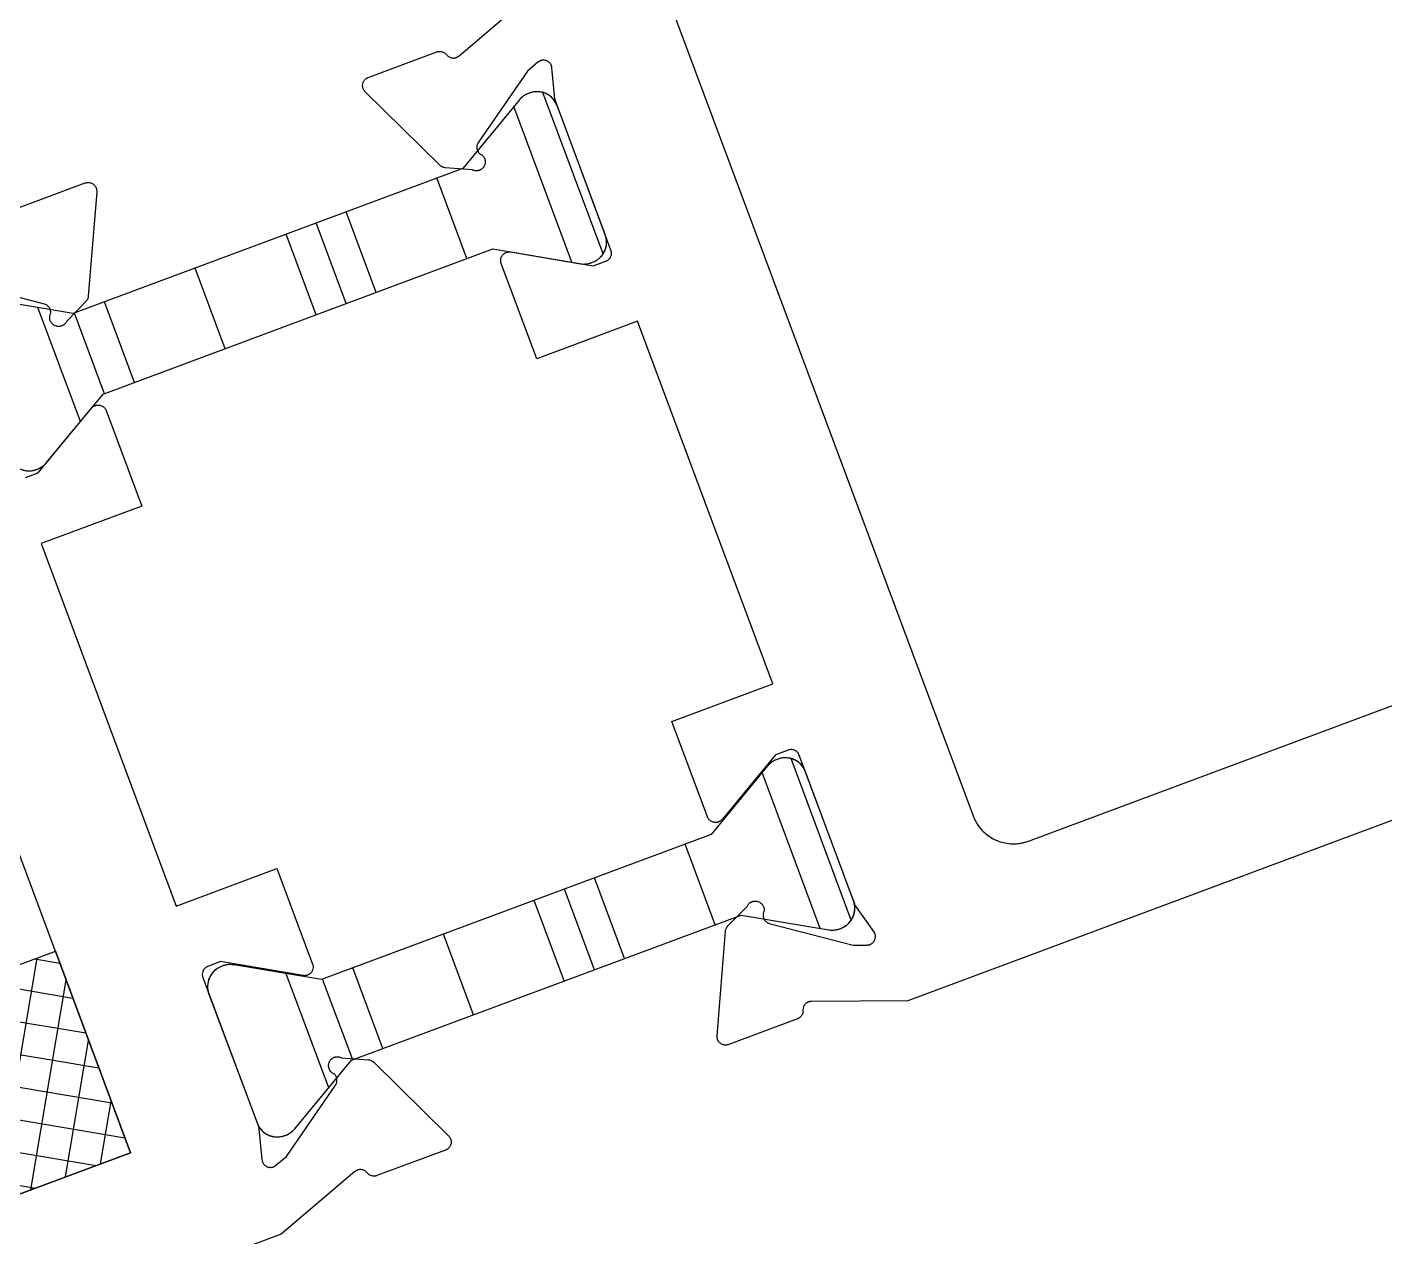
# Model space of a CAD drawing. Extents: x 12199666 to 24617114, y 1197707 to 2548648.
# Drawn here: x 12312211.25 to 12312242.82, y 1247564.79 to 1247592.92 of the extents above; entities that cross this region are included whole.
import ezdxf

# ---------------------------------------------------------------- set-up
doc = ezdxf.new("R2010")
doc.units = 0
doc.header["$LTSCALE"] = 10
doc.header["$MEASUREMENT"] = 0
doc.linetypes.add('TX-PLAN-T1-F11$0$CENTER-PISA', pattern=[11, 6, -2, 1, -2])
doc.linetypes.add('TX-PLAN-T1-F11$0$HIDDEN-PISA', pattern=[4.5, 2.5, -2])
doc.layers.add('TX-PLAN-T1-F11$0$_EDO-ALUMINIUM-SECTION', color=90, linetype='Continuous', lineweight=30)
for name, color, linetype in [('TX-PLAN-T1-F11$0$AXIS', 3, 'Continuous'), ('TX-PLAN-T1-F11$0$F-Alum', 4, 'Continuous'), ('TX-PLAN-T1-F11$0$F-seslants', 8, 'Continuous'), ('TX-PLAN-T1-F11$0$F-seslants @ 1', 8, 'Continuous'), ('TX-PLAN-T1-F11$0$F_MISC', 8, 'Continuous'), ('TX-PLAN-T1-F11$0$Hatch @ 1', 8, 'Continuous'), ('TX-PLAN-T1-F11$0$INSUL', 173, 'Continuous')]:
    doc.layers.add(name, color=color, linetype=linetype)
pattern_1 = [(90, (-9.9, 423.83), (-6, 4e-16), []), (90, (-9.15, 423.83), (-6, 4e-16), []), (90, (-8.4, 423.83), (-6, 4e-16), []), (90, (-6.15, 423.83), (-6, 4e-16), [])]

# ---------------------------------------------------------------- blocks, each defined once
blk = doc.blocks.new('TX-PLAN-T1-F11$0$#10x13_Pan-flat-2')
at = {"color": 8, "linetype": 'TX-PLAN-T1-F11$0$HIDDEN-PISA'}
for p, q in [((-1.711, 10.798), (1.328, 11.613)), ((-2.4, 9.014), (1.997, 10.192)), ((-2.4, 7.414), (2.4, 8.7)), ((-2.4, 5.814), (2.4, 7.1)), ((-2.4, 4.214), (2.4, 5.5)), ((-2.4, 2.614), (2.4, 3.9)), ((-2.4, 1.014), (2.4, 2.3))]:
    blk.add_line(p, q, dxfattribs=at)
for points in [[(-1.79, 0), (-1.79, 9.2), (0, 13), (1.79, 9.2), (1.79, 0)], [(-0.75, -3.66), (-0.75, -1.85), (0.75, -1.85), (0.75, -3.66)]]:
    blk.add_lwpolyline(points, dxfattribs=at)
at = {"color": 32, "flags": 128}
blk.add_lwpolyline([(-4.75, 0), (-4.75, -1.39, 0.000003), (-4.75, -1.39, 0.098696), (-4.674, -1.774, 0.082496), (-4.5, -2.052, 0.044017), (-4.373, -2.173, 0.008152), (-4.191, -2.312, 0.043988), (-3.141, -2.959, 0.036571), (-2.192, -3.349, 0.034751), (-1.247, -3.588, 0.021821), (-0.64, -3.671, 0.022804), (0, -3.7, 0.022806), (0.64, -3.671, 0.021818), (1.247, -3.588, 0.034754), (2.192, -3.349, 0.036571), (3.141, -2.959, 0.043988), (4.191, -2.312, 0.008147), (4.373, -2.173, 0.044019), (4.5, -2.052, 0.082496), (4.674, -1.774, 0.098696), (4.75, -1.39), (4.75, 0)], format="xyb", close=True, dxfattribs=at)
at = {"layer": 'TX-PLAN-T1-F11$0$AXIS', "color": 8, "linetype": 'TX-PLAN-T1-F11$0$CENTER-PISA'}
blk.add_line((0, 15.989), (0, -6.7), dxfattribs=at)
blk = doc.blocks.new('TX-PLAN-T1-F11$0$#10x13_Pan-flat-3')
at = {"color": 8, "linetype": 'TX-PLAN-T1-F11$0$HIDDEN-PISA'}
for p, q in [((-1.711, 10.798), (1.328, 11.613)), ((-2.4, 9.014), (1.997, 10.192)), ((-2.4, 7.414), (2.4, 8.7)), ((-2.4, 5.814), (2.4, 7.1)), ((-2.4, 4.214), (2.4, 5.5)), ((-2.4, 2.614), (2.4, 3.9)), ((-2.4, 1.014), (2.4, 2.3))]:
    blk.add_line(p, q, dxfattribs=at)
for points in [[(-1.79, 0), (-1.79, 9.2), (0, 13), (1.79, 9.2), (1.79, 0)], [(-0.75, -3.66), (-0.75, -1.85), (0.75, -1.85), (0.75, -3.66)]]:
    blk.add_lwpolyline(points, dxfattribs=at)
at = {"color": 32, "flags": 128}
blk.add_lwpolyline([(-4.75, 0), (-4.75, -1.39, 0.02045), (-4.747, -1.472, 0.043988), (-4.717, -1.645, 0.052186), (-4.643, -1.84, 0.082497), (-4.45, -2.104, 0.02583), (-4.373, -2.173, 0.072684), (-2.617, -3.194, 0.098696), (0.082, -3.7, 0.082496), (2.348, -3.296, 0.052187), (3.668, -2.666, 0.030667), (4.373, -2.173, 0.013304), (4.413, -2.138, 0.036571), (4.515, -2.034, 0.034751), (4.597, -1.922, 0.021821), (4.64, -1.846, 0.022804), (4.678, -1.763, 0.022806), (4.708, -1.677, 0.021818), (4.729, -1.592, 0.034754), (4.748, -1.455, 0.01611), (4.75, -1.39), (4.75, 0)], format="xyb", close=True, dxfattribs=at)
at = {"layer": 'TX-PLAN-T1-F11$0$AXIS', "color": 8, "linetype": 'TX-PLAN-T1-F11$0$CENTER-PISA'}
blk.add_line((0, 15.989), (0, -6.7), dxfattribs=at)
blk = doc.blocks.new('TX-PLAN-T1-F11$0$A$C455C3A01-flat-5')
at = {"layer": 'TX-PLAN-T1-F11$0$Hatch @ 1'}
h = blk.add_hatch(dxfattribs=at)
h.set_pattern_fill('ACET-2D-M_SYNTHETIC-PISA', color=256, pattern_type=2)
h.set_pattern_definition(pattern_1)
edge = h.paths.add_edge_path()
edge.add_line((4.834, -1), (6.623, -2.033))
edge.add_ellipse((6.873, -1.6), major_axis=(0, 0.5), ratio=1, start_angle=150.0243, end_angle=180.0243)
edge.add_line((6.873, -2.1), (6.9, -2.1))
edge.add_ellipse((6.9, -1.6), major_axis=(0, 0.5), ratio=1, start_angle=180.0243, end_angle=270.0243)
edge.add_line((7.4, -1.6), (7.4, 1.6))
edge.add_ellipse((6.9, 1.6), major_axis=(0, 0.5), ratio=1, start_angle=270.0243, end_angle=360.0243)
edge.add_line((6.9, 2.1), (6.873, 2.1))
edge.add_ellipse((6.873, 1.6), major_axis=(0, 0.5), ratio=1, start_angle=0.0243, end_angle=30.0243)
edge.add_line((6.623, 2.033), (4.834, 1))
edge.add_line((4.834, 1), (-4.834, 1))
edge.add_line((-4.834, 1), (-6.623, 2.033))
edge.add_ellipse((-6.873, 1.6), major_axis=(0, 0.5), ratio=1, start_angle=330.0243, end_angle=360.0243)
edge.add_line((-6.873, 2.1), (-6.9, 2.1))
edge.add_ellipse((-6.9, 1.6), major_axis=(0, 0.5), ratio=1, start_angle=0.0243, end_angle=90.0243)
edge.add_line((-7.4, 1.6), (-7.4, -1.6))
edge.add_ellipse((-6.9, -1.6), major_axis=(0, 0.5), ratio=1, start_angle=90.0243, end_angle=180.0243)
edge.add_line((-6.9, -2.1), (-6.873, -2.1))
edge.add_ellipse((-6.873, -1.6), major_axis=(0, 0.5), ratio=1, start_angle=180.0243, end_angle=210.0243)
edge.add_line((-6.623, -2.033), (-4.834, -1))
edge.add_line((-4.834, -1), (4.834, -1))
at = {"color": 8, "flags": 128}
blk.add_lwpolyline([(6.623, -2.033, 0.014884), (6.649, -2.047, 0.036571), (6.717, -2.075, 0.034751), (6.784, -2.092, 0.021821), (6.827, -2.098, 0.022804), (6.873, -2.1, 0.000107), (6.873, -2.1), (6.9, -2.1, 0.0227), (6.945, -2.098, 0.021818), (6.989, -2.092, 0.034754), (7.056, -2.075, 0.036571), (7.123, -2.047, 0.043988), (7.198, -2.001, 0.052185), (7.275, -1.931, 0.082496), (7.362, -1.792, 0.098699), (7.4, -1.6, 0.000106), (7.4, -1.6), (7.4, 1.6, 0.098592), (7.362, 1.792, 0.082496), (7.275, 1.931, 0.052185), (7.199, 2.001, 0.043988), (7.124, 2.047, 0.036571), (7.056, 2.075, 0.034751), (6.989, 2.092, 0.021821), (6.946, 2.098, 0.022806), (6.9, 2.1, 0.000105), (6.9, 2.1), (6.873, 2.1, 0.022699), (6.828, 2.098, 0.02182), (6.785, 2.092, 0.034752), (6.717, 2.075, 0.036572), (6.65, 2.047, 0.015095), (6.623, 2.033), (4.834, 1), (-4.834, 1), (-6.623, 2.033, 0.014883), (-6.649, 2.047, 0.036571), (-6.717, 2.075, 0.034751), (-6.784, 2.092, 0.021821), (-6.827, 2.098, 0.022806), (-6.873, 2.1, 0.000105), (-6.873, 2.1), (-6.9, 2.1, 0.022699), (-6.945, 2.098, 0.02182), (-6.989, 2.092, 0.034752), (-7.056, 2.075, 0.036572), (-7.123, 2.047, 0.043988), (-7.198, 2.001, 0.052186), (-7.275, 1.931, 0.082497), (-7.362, 1.792, 0.098699), (-7.4, 1.6, 0.000105), (-7.4, 1.6), (-7.4, -1.6, 0.09859), (-7.362, -1.792, 0.082496), (-7.275, -1.931, 0.052187), (-7.199, -2.001, 0.043988), (-7.124, -2.047, 0.036571), (-7.056, -2.075, 0.034751), (-6.989, -2.092, 0.021821), (-6.946, -2.098, 0.022804), (-6.9, -2.1, 0.000107), (-6.9, -2.1), (-6.873, -2.1, 0.0227), (-6.828, -2.098, 0.021818), (-6.785, -2.092, 0.034754), (-6.717, -2.075, 0.036571), (-6.65, -2.047, 0.015095), (-6.623, -2.033), (-4.834, -1), (4.834, -1)], format="xyb", close=True, dxfattribs=at)
blk = doc.blocks.new('TX-PLAN-T1-F11$0$A$C455C3A01-flat-6')
at = {"layer": 'TX-PLAN-T1-F11$0$Hatch @ 1'}
h = blk.add_hatch(dxfattribs=at)
h.set_pattern_fill('ACET-2D-M_SYNTHETIC-PISA', color=256, pattern_type=2)
h.set_pattern_definition(pattern_1)
edge = h.paths.add_edge_path()
edge.add_line((4.834, -1), (6.623, -2.033))
edge.add_ellipse((6.873, -1.6), major_axis=(0, 0.5), ratio=1, start_angle=150.0243, end_angle=180.0243)
edge.add_line((6.873, -2.1), (6.9, -2.1))
edge.add_ellipse((6.9, -1.6), major_axis=(0, 0.5), ratio=1, start_angle=180.0243, end_angle=270.0243)
edge.add_line((7.4, -1.6), (7.4, 1.6))
edge.add_ellipse((6.9, 1.6), major_axis=(0, 0.5), ratio=1, start_angle=270.0243, end_angle=360.0243)
edge.add_line((6.9, 2.1), (6.873, 2.1))
edge.add_ellipse((6.873, 1.6), major_axis=(0, 0.5), ratio=1, start_angle=0.0243, end_angle=30.0243)
edge.add_line((6.623, 2.033), (4.834, 1))
edge.add_line((4.834, 1), (-4.834, 1))
edge.add_line((-4.834, 1), (-6.623, 2.033))
edge.add_ellipse((-6.873, 1.6), major_axis=(0, 0.5), ratio=1, start_angle=330.0243, end_angle=360.0243)
edge.add_line((-6.873, 2.1), (-6.9, 2.1))
edge.add_ellipse((-6.9, 1.6), major_axis=(0, 0.5), ratio=1, start_angle=0.0243, end_angle=90.0243)
edge.add_line((-7.4, 1.6), (-7.4, -1.6))
edge.add_ellipse((-6.9, -1.6), major_axis=(0, 0.5), ratio=1, start_angle=90.0243, end_angle=180.0243)
edge.add_line((-6.9, -2.1), (-6.873, -2.1))
edge.add_ellipse((-6.873, -1.6), major_axis=(0, 0.5), ratio=1, start_angle=180.0243, end_angle=210.0243)
edge.add_line((-6.623, -2.033), (-4.834, -1))
edge.add_line((-4.834, -1), (4.834, -1))
at = {"color": 8, "flags": 128}
blk.add_lwpolyline([(6.623, -2.033, 0.014884), (6.649, -2.047, 0.036571), (6.717, -2.075, 0.034751), (6.784, -2.092, 0.021821), (6.827, -2.098, 0.022804), (6.873, -2.1, 0.000107), (6.873, -2.1), (6.9, -2.1, 0.0227), (6.945, -2.098, 0.021818), (6.989, -2.092, 0.034754), (7.056, -2.075, 0.036571), (7.123, -2.047, 0.043988), (7.198, -2.001, 0.052185), (7.275, -1.931, 0.082496), (7.362, -1.792, 0.098699), (7.4, -1.6, 0.000106), (7.4, -1.6), (7.4, 1.6, 0.098592), (7.362, 1.792, 0.082496), (7.275, 1.931, 0.052185), (7.199, 2.001, 0.043988), (7.124, 2.047, 0.036571), (7.056, 2.075, 0.034751), (6.989, 2.092, 0.021821), (6.946, 2.098, 0.022806), (6.9, 2.1, 0.000105), (6.9, 2.1), (6.873, 2.1, 0.022699), (6.828, 2.098, 0.02182), (6.785, 2.092, 0.034752), (6.717, 2.075, 0.036572), (6.65, 2.047, 0.015095), (6.623, 2.033), (4.834, 1), (-4.834, 1), (-6.623, 2.033, 0.014883), (-6.649, 2.047, 0.036571), (-6.717, 2.075, 0.034751), (-6.784, 2.092, 0.021821), (-6.827, 2.098, 0.022806), (-6.873, 2.1, 0.000105), (-6.873, 2.1), (-6.9, 2.1, 0.022699), (-6.945, 2.098, 0.02182), (-6.989, 2.092, 0.034752), (-7.056, 2.075, 0.036572), (-7.123, 2.047, 0.043988), (-7.198, 2.001, 0.052186), (-7.275, 1.931, 0.082497), (-7.362, 1.792, 0.098699), (-7.4, 1.6, 0.000105), (-7.4, 1.6), (-7.4, -1.6, 0.09859), (-7.362, -1.792, 0.082496), (-7.275, -1.931, 0.052187), (-7.199, -2.001, 0.043988), (-7.124, -2.047, 0.036571), (-7.056, -2.075, 0.034751), (-6.989, -2.092, 0.021821), (-6.946, -2.098, 0.022804), (-6.9, -2.1, 0.000107), (-6.9, -2.1), (-6.873, -2.1, 0.0227), (-6.828, -2.098, 0.021818), (-6.785, -2.092, 0.034754), (-6.717, -2.075, 0.036571), (-6.65, -2.047, 0.015095), (-6.623, -2.033), (-4.834, -1), (4.834, -1)], format="xyb", close=True, dxfattribs=at)
blk = doc.blocks.new('TX-PLAN-T1-F11$0$A$C455C3A01-flat-9')
at = {"layer": 'TX-PLAN-T1-F11$0$Hatch @ 1'}
h = blk.add_hatch(dxfattribs=at)
h.set_pattern_fill('ACET-2D-M_SYNTHETIC-PISA', color=256, pattern_type=2)
h.set_pattern_definition(pattern_1)
edge = h.paths.add_edge_path()
edge.add_line((4.834, -1), (6.623, -2.033))
edge.add_ellipse((6.873, -1.6), major_axis=(0.096, 0.491), ratio=1, start_angle=161.073, end_angle=191.073)
edge.add_line((6.873, -2.1), (6.9, -2.1))
edge.add_ellipse((6.9, -1.6), major_axis=(0.096, 0.491), ratio=1, start_angle=191.073, end_angle=281.073)
edge.add_line((7.4, -1.6), (7.4, 1.6))
edge.add_ellipse((6.9, 1.6), major_axis=(0.096, 0.491), ratio=1, start_angle=281.073, end_angle=371.073)
edge.add_line((6.9, 2.1), (6.873, 2.1))
edge.add_ellipse((6.873, 1.6), major_axis=(0.096, 0.491), ratio=1, start_angle=11.073, end_angle=41.073)
edge.add_line((6.623, 2.033), (4.834, 1))
edge.add_line((4.834, 1), (-4.834, 1))
edge.add_line((-4.834, 1), (-6.623, 2.033))
edge.add_ellipse((-6.873, 1.6), major_axis=(0.096, 0.491), ratio=1, start_angle=341.073, end_angle=371.073)
edge.add_line((-6.873, 2.1), (-6.9, 2.1))
edge.add_ellipse((-6.9, 1.6), major_axis=(0.096, 0.491), ratio=1, start_angle=11.073, end_angle=101.073)
edge.add_line((-7.4, 1.6), (-7.4, -1.6))
edge.add_ellipse((-6.9, -1.6), major_axis=(0.096, 0.491), ratio=1, start_angle=101.073, end_angle=191.073)
edge.add_line((-6.9, -2.1), (-6.873, -2.1))
edge.add_ellipse((-6.873, -1.6), major_axis=(0.096, 0.491), ratio=1, start_angle=191.073, end_angle=221.073)
edge.add_line((-6.623, -2.033), (-4.834, -1))
edge.add_line((-4.834, -1), (4.834, -1))
at = {"color": 8, "flags": 128}
blk.add_lwpolyline([(6.623, -2.033, 0.003229), (6.629, -2.036, 0.034751), (6.692, -2.066, 0.021821), (6.733, -2.08, 0.022804), (6.777, -2.091, 0.022806), (6.822, -2.097, 0.021818), (6.866, -2.1, 0.003698), (6.873, -2.1), (6.9, -2.1, 0.031052), (6.962, -2.096, 0.036571), (7.034, -2.082, 0.043988), (7.116, -2.051, 0.052185), (7.204, -1.997, 0.082496), (7.316, -1.877, 0.098699), (7.391, -1.696, 0.048352), (7.4, -1.6), (7.4, 1.6, 0.050107), (7.39, 1.699, 0.082496), (7.332, 1.853, 0.052185), (7.27, 1.936, 0.043988), (7.205, 1.996, 0.036571), (7.144, 2.036, 0.034751), (7.082, 2.066, 0.021821), (7.04, 2.08, 0.022806), (6.996, 2.091, 0.022804), (6.951, 2.097, 0.021821), (6.907, 2.1, 0.003696), (6.9, 2.1), (6.873, 2.1, 0.031051), (6.811, 2.096, 0.036572), (6.74, 2.082, 0.043988), (6.657, 2.051, 0.019346), (6.623, 2.033), (4.834, 1), (-4.834, 1), (-6.623, 2.033, 0.003228), (-6.629, 2.036, 0.034751), (-6.692, 2.066, 0.021821), (-6.733, 2.08, 0.022806), (-6.777, 2.091, 0.022804), (-6.822, 2.097, 0.021821), (-6.866, 2.1, 0.003696), (-6.873, 2.1), (-6.9, 2.1, 0.031051), (-6.962, 2.096, 0.036572), (-7.034, 2.082, 0.043988), (-7.116, 2.051, 0.052186), (-7.204, 1.997, 0.082497), (-7.316, 1.877, 0.098699), (-7.391, 1.696, 0.048352), (-7.4, 1.6), (-7.4, -1.6, 0.050105), (-7.39, -1.699, 0.082496), (-7.332, -1.853, 0.052187), (-7.27, -1.936, 0.043988), (-7.205, -1.996, 0.036571), (-7.144, -2.036, 0.034751), (-7.082, -2.066, 0.021821), (-7.04, -2.08, 0.022804), (-6.996, -2.091, 0.022806), (-6.951, -2.097, 0.021818), (-6.907, -2.1, 0.003698), (-6.9, -2.1), (-6.873, -2.1, 0.031052), (-6.811, -2.096, 0.036571), (-6.74, -2.082, 0.043988), (-6.657, -2.051, 0.019345), (-6.623, -2.033), (-4.834, -1), (4.834, -1)], format="xyb", close=True, dxfattribs=at)
blk = doc.blocks.new('TX-PLAN-T1-F11$0$A$C455C3A01-flat-10')
at = {"layer": 'TX-PLAN-T1-F11$0$Hatch @ 1'}
h = blk.add_hatch(dxfattribs=at)
h.set_pattern_fill('ACET-2D-M_SYNTHETIC-PISA', color=256, pattern_type=2)
h.set_pattern_definition(pattern_1)
edge = h.paths.add_edge_path()
edge.add_line((4.834, -1), (6.623, -2.033))
edge.add_ellipse((6.873, -1.6), major_axis=(0.096, 0.491), ratio=1, start_angle=161.073, end_angle=191.073)
edge.add_line((6.873, -2.1), (6.9, -2.1))
edge.add_ellipse((6.9, -1.6), major_axis=(0.096, 0.491), ratio=1, start_angle=191.073, end_angle=281.073)
edge.add_line((7.4, -1.6), (7.4, 1.6))
edge.add_ellipse((6.9, 1.6), major_axis=(0.096, 0.491), ratio=1, start_angle=281.073, end_angle=371.073)
edge.add_line((6.9, 2.1), (6.873, 2.1))
edge.add_ellipse((6.873, 1.6), major_axis=(0.096, 0.491), ratio=1, start_angle=11.073, end_angle=41.073)
edge.add_line((6.623, 2.033), (4.834, 1))
edge.add_line((4.834, 1), (-4.834, 1))
edge.add_line((-4.834, 1), (-6.623, 2.033))
edge.add_ellipse((-6.873, 1.6), major_axis=(0.096, 0.491), ratio=1, start_angle=341.073, end_angle=371.073)
edge.add_line((-6.873, 2.1), (-6.9, 2.1))
edge.add_ellipse((-6.9, 1.6), major_axis=(0.096, 0.491), ratio=1, start_angle=11.073, end_angle=101.073)
edge.add_line((-7.4, 1.6), (-7.4, -1.6))
edge.add_ellipse((-6.9, -1.6), major_axis=(0.096, 0.491), ratio=1, start_angle=101.073, end_angle=191.073)
edge.add_line((-6.9, -2.1), (-6.873, -2.1))
edge.add_ellipse((-6.873, -1.6), major_axis=(0.096, 0.491), ratio=1, start_angle=191.073, end_angle=221.073)
edge.add_line((-6.623, -2.033), (-4.834, -1))
edge.add_line((-4.834, -1), (4.834, -1))
at = {"color": 8, "flags": 128}
blk.add_lwpolyline([(6.623, -2.033, 0.003229), (6.629, -2.036, 0.034751), (6.692, -2.066, 0.021821), (6.733, -2.08, 0.022804), (6.777, -2.091, 0.022806), (6.822, -2.097, 0.021818), (6.866, -2.1, 0.003698), (6.873, -2.1), (6.9, -2.1, 0.031052), (6.962, -2.096, 0.036571), (7.034, -2.082, 0.043988), (7.116, -2.051, 0.052185), (7.204, -1.997, 0.082496), (7.316, -1.877, 0.098699), (7.391, -1.696, 0.048352), (7.4, -1.6), (7.4, 1.6, 0.050107), (7.39, 1.699, 0.082496), (7.332, 1.853, 0.052185), (7.27, 1.936, 0.043988), (7.205, 1.996, 0.036571), (7.144, 2.036, 0.034751), (7.082, 2.066, 0.021821), (7.04, 2.08, 0.022806), (6.996, 2.091, 0.022804), (6.951, 2.097, 0.021821), (6.907, 2.1, 0.003696), (6.9, 2.1), (6.873, 2.1, 0.031051), (6.811, 2.096, 0.036572), (6.74, 2.082, 0.043988), (6.657, 2.051, 0.019346), (6.623, 2.033), (4.834, 1), (-4.834, 1), (-6.623, 2.033, 0.003228), (-6.629, 2.036, 0.034751), (-6.692, 2.066, 0.021821), (-6.733, 2.08, 0.022806), (-6.777, 2.091, 0.022804), (-6.822, 2.097, 0.021821), (-6.866, 2.1, 0.003696), (-6.873, 2.1), (-6.9, 2.1, 0.031051), (-6.962, 2.096, 0.036572), (-7.034, 2.082, 0.043988), (-7.116, 2.051, 0.052186), (-7.204, 1.997, 0.082497), (-7.316, 1.877, 0.098699), (-7.391, 1.696, 0.048352), (-7.4, 1.6), (-7.4, -1.6, 0.050105), (-7.39, -1.699, 0.082496), (-7.332, -1.853, 0.052187), (-7.27, -1.936, 0.043988), (-7.205, -1.996, 0.036571), (-7.144, -2.036, 0.034751), (-7.082, -2.066, 0.021821), (-7.04, -2.08, 0.022804), (-6.996, -2.091, 0.022806), (-6.951, -2.097, 0.021818), (-6.907, -2.1, 0.003698), (-6.9, -2.1), (-6.873, -2.1, 0.031052), (-6.811, -2.096, 0.036571), (-6.74, -2.082, 0.043988), (-6.657, -2.051, 0.019345), (-6.623, -2.033), (-4.834, -1), (4.834, -1)], format="xyb", close=True, dxfattribs=at)
blk = doc.blocks.new('*U195')
at = {"layer": 'TX-PLAN-T1-F11$0$INSUL', "lineweight": 0}
h = blk.add_hatch(dxfattribs=at)
h.set_pattern_fill('岩棉', color=256, scale=60, style=0, pattern_type=2)
h.set_pattern_definition([(171.7889, (31.98, 119.4286), (-403.9210345, 60.0000015), [2.0005, -418.1072]), (146.90866, (33.7337, 118.2857), (-95.0402426, 60.000001), [2.0932, -437.4871]), (132.32733, (35.0349, 116.8571), (-106.920274, 119.9999995), [1.9323, -403.8515]), (114.797, (35.827, 115.143), (-23.76006, 60), [1.8884, -196.3933]), (91.62022, (35.8834, 113.1429), (-11.88003, 360), [2.0008, -418.1672]), (82.824825, (30.05657, 66.85714), (83.160209665, 659.99999822), [46.65104, -9750.0678]), (97.175175, (41.82346, 66.85714), (-83.16021149, 659.999997991), [46.65104, -9750.0678]), (88.37978, (35.9966, 113.1429), (11.880026, 360), [2.0008, -418.1672]), (65.203, (36.053, 115.143), (23.76006, 60), [1.8884, -196.3933]), (47.67267, (36.8452, 116.8571), (106.920274, 120), [1.9323, -403.8515]), (33.09134, (38.1463, 118.2857), (95.040242, 60.000002), [2.0932, -437.4871]), (8.2111, (39.9, 119.4286), (403.921035, 60), [2.0005, -418.1072]), (87.1662, (30, 65.7143), (11.880025, 180), [1.1443, -239.1496]), (103.9014, (30.283, 64.5714), (-47.520122, 180), [1.1773, -246.0642]), (111.6036, (30.735, 63.429), (-11.88003, 60), [1.2292, -63.304]), (122.76135, (31.4709, 62.2857), (-35.640092, 60), [1.359, -284.0386]), (138.29055, (32.4326, 61.4286), (-71.280182, 60.000001), [1.2883, -269.2446]), (152.0035, (33.5074, 60.8571), (-106.920275, 60), [1.2173, -254.4187]), (166.4772, (34.6954, 60.5714), (-237.600608, 60.000002), [1.2219, -255.3723]), (167.07075, (35.94, 60.2857), (-249.48064, 60), [1.277, -266.8823]), (12.92924, (35.94, 60.2857), (249.48064, 60), [1.277, -266.8823]), (13.5228, (37.1846, 60.5714), (237.600609, 60), [1.2219, -255.3723]), (27.9965, (38.3726, 60.8571), (118.800303, 60.000002), [1.2173, -254.4187]), (41.70945, (39.4475, 61.4286), (71.280181, 60.000002), [1.2883, -269.2446]), (57.23865, (40.4092, 62.2857), (118.800303, 180.000001), [1.359, -284.0386]), (68.3964, (41.145, 63.429), (11.88003, 60), [1.2292, -63.304]), (76.0986, (41.5972, 64.5714), (11.88003, 60), [1.1773, -246.0642]), (92.8338, (41.88, 65.7143), (-11.88003, 180), [1.1443, -239.1496])])
h.paths.add_polyline_path([(0, 0), (429.971, 0), (429.971, 60), (0, 60)])
at = {"layer": 'TX-PLAN-T1-F11$0$INSUL'}
blk.add_lwpolyline([(0, 0), (429.971, 0), (429.971, 60), (0, 60)], close=True, dxfattribs=at)
blk = doc.blocks.new('TX-PLAN-T1-F11$0$A$C31F16DB5')
at = {"layer": 'TX-PLAN-T1-F11$0$F-seslants @ 1'}
h = blk.add_hatch(dxfattribs=at)
h.set_pattern_fill('ACET-2D-M_STRUC_SEALANT-PISA', color=256, angle=30.016, pattern_type=2)
h.set_pattern_definition([(4e-08, (-639.6097, 2739.6711), (-5e-10, 0.75), []), (90, (-639.6097, 2739.6711), (-0.75, -5e-10), [])])
h.paths.add_polyline_path([(-216.516, 320.251), (-220.412, 318), (-222.914, 322.329), (-219.017, 324.581)])
at = {"layer": 'TX-PLAN-T1-F11$0$F-Alum', "flags": 128}
for points in [[(-160.897, 348.919), (-199.278, 326.745), (-201.488, 326.355, 0.007912), (-201.495, 326.354, 0.034751), (-201.521, 326.346, 0.021821), (-201.537, 326.339, 0.022806), (-201.554, 326.331, 0.022804), (-201.569, 326.321, 0.021821), (-201.583, 326.31, 0.034751), (-201.603, 326.291, 0.036571), (-201.621, 326.268, 0.043988), (-201.637, 326.237, 0.052185), (-201.65, 326.197, 0.082499), (-201.652, 326.132, 0.01111), (-201.651, 326.123), (-201.648, 326.106, -0.011112), (-201.646, 326.097, -0.082496), (-201.648, 326.031, -0.052185), (-201.661, 325.992, -0.043988), (-201.678, 325.961, -0.036571), (-201.695, 325.938, -0.034754), (-201.715, 325.918, -0.021818), (-201.729, 325.908, -0.022806), (-201.744, 325.898, -70753.152228), (-201.744, 325.898), (-203.219, 325.046, -0.022803), (-203.235, 325.038, -0.021821), (-203.251, 325.031, -0.034751), (-203.278, 325.023, -0.036571), (-203.307, 325.019, -0.043988), (-203.342, 325.02, -0.052187), (-203.382, 325.03, -0.082496), (-203.44, 325.06, -0.098696), (-203.492, 325.119, -0.098699), (-203.517, 325.193, -0.010706), (-203.518, 325.202), (-203.731, 327.631, -0.071727), (-203.728, 327.688, -0.052186), (-203.716, 327.728, -0.043988), (-203.699, 327.759, -0.006831), (-203.696, 327.763), (-203.333, 328.282, -0.04447), (-203.322, 328.317, -0.043988), (-203.304, 328.349, -0.036571), (-203.286, 328.372, -0.034751), (-203.265, 328.393, -0.021821), (-203.251, 328.404, -0.022804), (-203.235, 328.414, -0.022806), (-203.218, 328.422, -0.021821), (-203.202, 328.429, -0.034751), (-203.174, 328.437, -0.036571), (-203.144, 328.441, -0.043988), (-203.108, 328.44, -0.052185), (-203.066, 328.431, -0.082496), (-203.006, 328.399, -0.098699), (-202.952, 328.338, -0.098699), (-202.926, 328.261, -0.027047), (-202.925, 328.239, 0.026361), (-202.93, 328.219, 0.082497), (-202.932, 328.153, 0.098699), (-202.907, 328.079, 0.098696), (-202.855, 328.02, 0.082496), (-202.797, 327.99, 0.052187), (-202.757, 327.98, 0.007153), (-202.751, 327.98), (-200.75, 327.805), (-200.434, 327.861, 0.007913), (-200.428, 327.862, 0.034751), (-200.401, 327.87, 0.021821), (-200.385, 327.876, 0.022804), (-200.369, 327.885, 0.022806), (-200.354, 327.895, 0.021818), (-200.34, 327.905, 0.034754), (-200.32, 327.925, 0.036571), (-200.302, 327.948, 0.043988), (-200.285, 327.979, 0.052185), (-200.273, 328.018, 0.082496), (-200.271, 328.084, 0.098699), (-200.296, 328.158, 0.065541), (-200.328, 328.199), (-200.837, 328.708, -0.065541), (-200.869, 328.75, -0.000003), (-200.869, 328.75), (-202.72, 331.954), (-202.72, 331.954, 0.098699), (-202.772, 332.013, 0.082496), (-202.83, 332.044, 0.052185), (-202.87, 332.053, 0.043988), (-202.905, 332.054, 0.036571), (-202.934, 332.05, 0.034751), (-202.961, 332.043, 0.021821), (-202.977, 332.036, 0.022803), (-202.993, 332.028), (-203.266, 331.87), (-204.238, 330.184, -0.014987), (-204.245, 330.174, -0.036571), (-204.262, 330.151, -0.034754), (-204.282, 330.132, -0.021818), (-204.296, 330.121, -0.022806), (-204.312, 330.111, -0.022804), (-204.328, 330.103, -0.021821), (-204.344, 330.096, -0.034751), (-204.371, 330.089, -0.036571), (-204.4, 330.085, -0.043988), (-204.435, 330.086, -0.052187), (-204.475, 330.095, -0.082496), (-204.533, 330.126, -0.098696), (-204.585, 330.184, -0.000003), (-204.585, 330.184), (-205.769, 332.234), (-203.604, 333.485), (-208.106, 341.278), (-210.271, 340.027), (-211.455, 342.077, -0.098695), (-211.481, 342.151, -0.082499), (-211.478, 342.217, -0.052185), (-211.466, 342.256, -0.043988), (-211.449, 342.287, -0.036571), (-211.431, 342.31, -0.034751), (-211.411, 342.33, -0.021821), (-211.398, 342.34, -0.022804), (-211.382, 342.35, -0.022806), (-211.366, 342.359, -0.021821), (-211.35, 342.365, -0.034751), (-211.323, 342.373, -0.036571), (-211.294, 342.377, -0.014991), (-211.282, 342.377), (-209.336, 342.378), (-209.064, 342.535, 70747.845325), (-209.064, 342.535, 0.022806), (-209.048, 342.545, 0.021818), (-209.035, 342.555, 0.034754), (-209.015, 342.575, 0.036571), (-208.997, 342.598, 0.043988), (-208.98, 342.629, 0.052185), (-208.968, 342.669, 0.082496), (-208.965, 342.734, 0.098696), (-208.991, 342.808), (-210.842, 346.013, -0.065543), (-210.862, 346.061), (-210.862, 346.061), (-211.049, 346.756, 0.065546), (-211.069, 346.805, 0.098699), (-211.12, 346.863, 0.082496), (-211.178, 346.894, 0.052185), (-211.219, 346.903, 0.043988), (-211.254, 346.904, 0.036571), (-211.283, 346.9, 0.034751), (-211.309, 346.893, 0.021821), (-211.326, 346.886, 0.022806), (-211.342, 346.878, 0.022804), (-211.357, 346.868, 0.021821), (-211.371, 346.857, 0.034751), (-211.391, 346.838, 0.007909), (-211.395, 346.833), (-211.601, 346.588), (-212.449, 344.767, 0.007157), (-212.452, 344.762, 0.052186), (-212.464, 344.722, 0.082497), (-212.466, 344.656, 0.098699), (-212.441, 344.582, 0.098696), (-212.39, 344.523, 0.082496), (-212.332, 344.493, 0.026358), (-212.311, 344.487, -0.027043), (-212.293, 344.474, -0.098699), (-212.239, 344.414, -0.098699), (-212.213, 344.337, -0.082496), (-212.216, 344.269, -0.052185), (-212.229, 344.228, -0.043988), (-212.246, 344.196, -0.036571), (-212.264, 344.172, -0.034754), (-212.285, 344.152, -0.021818), (-212.299, 344.141, -0.022806), (-212.315, 344.131, -0.022804), (-212.332, 344.122, -0.021821), (-212.349, 344.115, -0.034751), (-212.376, 344.107, -0.036571), (-212.406, 344.103, -0.043988), (-212.443, 344.104, -0.044474), (-212.479, 344.112), (-213.109, 344.056, -0.006826), (-213.114, 344.056, -0.043988), (-213.149, 344.057, -0.052187), (-213.19, 344.066, -0.07173), (-213.241, 344.092), (-215.239, 345.49, -0.010702), (-215.246, 345.495, -0.098696), (-215.298, 345.554, -0.098699), (-215.323, 345.628, -0.082499), (-215.321, 345.694, -0.052185), (-215.308, 345.733, -0.043988), (-215.291, 345.764, -0.036571), (-215.274, 345.787, -0.034751), (-215.254, 345.807, -0.021821), (-215.24, 345.817, -0.022804), (-215.225, 345.827), (-215.225, 345.827), (-213.75, 346.679, -0.022803), (-213.734, 346.687, -0.021821), (-213.718, 346.694, -0.034751), (-213.691, 346.702, -0.036571), (-213.662, 346.705, -0.043988), (-213.627, 346.704, -0.052185), (-213.586, 346.695, -0.082496), (-213.529, 346.665, -0.011116), (-213.522, 346.659), (-213.508, 346.648, 0.011114), (-213.501, 346.642, 0.082496), (-213.443, 346.611, 0.052187), (-213.403, 346.602, 0.043988), (-213.368, 346.601, 0.036571), (-213.339, 346.605, 0.034751), (-213.312, 346.613, 0.021821), (-213.296, 346.619, 0.022804), (-213.28, 346.628, 0.022806), (-213.264, 346.638, 0.021818), (-213.25, 346.648, 0.034754), (-213.231, 346.668, 0.007908), (-213.226, 346.672), (-212.04, 348.087)], [(-219.941, 337.175), (-218.757, 335.125), (-220.922, 333.874), (-216.419, 326.081), (-214.255, 327.332), (-213.07, 325.282, -0.098607), (-213.045, 325.208, -0.082496), (-213.048, 325.142, -0.052185), (-213.06, 325.103, -0.043988), (-213.077, 325.072, -0.036571), (-213.094, 325.049, -0.034751), (-213.114, 325.029, -0.021821), (-213.128, 325.019, -0.022806), (-213.143, 325.009, -0.022804), (-213.16, 325, -0.021821), (-213.176, 324.994, -0.034751), (-213.203, 324.986, -0.036571), (-213.231, 324.982, -0.015096), (-213.244, 324.982), (-215.19, 324.981), (-215.462, 324.824, 0.000107), (-215.462, 324.824, 0.022804), (-215.478, 324.814, 0.021821), (-215.491, 324.804, 0.034751), (-215.511, 324.784, 0.036571), (-215.529, 324.761, 0.043988), (-215.546, 324.73, 0.052187), (-215.558, 324.69, 0.082496), (-215.56, 324.625, 0.09859), (-215.535, 324.551), (-213.684, 321.346), (-213.684, 321.346, -0.065543), (-213.664, 321.298), (-213.477, 320.603, 0.065648), (-213.457, 320.554, 0.098699), (-213.406, 320.496, 0.082499), (-213.348, 320.465, 0.052185), (-213.307, 320.456, 0.043988), (-213.272, 320.455, 0.036571), (-213.243, 320.459, 0.034751), (-213.216, 320.466, 0.021821), (-213.2, 320.473, 0.022804), (-213.184, 320.481, 0.022806), (-213.169, 320.491, 0.021821), (-213.155, 320.502, 0.034751), (-213.135, 320.521, 0.007804), (-213.131, 320.526), (-212.925, 320.771), (-212.077, 322.592, 0.007261), (-212.074, 322.598, 0.052185), (-212.062, 322.637, 0.082496), (-212.06, 322.703, 0.098699), (-212.085, 322.777, 0.098699), (-212.136, 322.836, 0.025496), (-212.153, 322.847, -0.024809), (-212.173, 322.853, -0.082497), (-212.233, 322.885, -0.098699), (-212.286, 322.945, -0.098696), (-212.312, 323.022, -0.082496), (-212.31, 323.09, -0.052187), (-212.297, 323.131, -0.043988), (-212.28, 323.163, -0.036571), (-212.262, 323.187, -0.034751), (-212.241, 323.207, -0.021821), (-212.227, 323.218, -0.022804), (-212.211, 323.228, -0.022806), (-212.194, 323.237, -0.021818), (-212.177, 323.244, -0.034754), (-212.15, 323.252, -0.036571), (-212.12, 323.256, -0.043988), (-212.083, 323.255, -0.044577), (-212.047, 323.247), (-211.417, 323.303, -0.006723), (-211.412, 323.303, -0.043988), (-211.377, 323.302, -0.052185), (-211.336, 323.293, -0.071836), (-211.285, 323.267), (-209.287, 321.869, -0.010598), (-209.28, 321.864, -0.098699), (-209.228, 321.805, -0.098699), (-209.203, 321.731, -0.082496), (-209.205, 321.666, -0.052185), (-209.218, 321.626, -0.043988), (-209.234, 321.595, -0.036571), (-209.252, 321.572, -0.034751), (-209.272, 321.552, -0.021821), (-209.286, 321.542, -0.022806), (-209.301, 321.532, -0.000105), (-209.301, 321.532), (-210.776, 320.68, -0.022699), (-210.792, 320.672, -0.02182), (-210.808, 320.665, -0.034752), (-210.835, 320.657, -0.036572), (-210.864, 320.654, -0.043988), (-210.899, 320.655, -0.052186), (-210.939, 320.664, -0.082497), (-210.997, 320.694, -0.011219), (-211.004, 320.7), (-211.018, 320.711, 0.01122), (-211.025, 320.717, 0.082496), (-211.083, 320.748, 0.052185), (-211.123, 320.757, 0.043988), (-211.158, 320.758, 0.036571), (-211.187, 320.754, 0.034754), (-211.214, 320.746, 0.021818), (-211.23, 320.74, 0.022806), (-211.246, 320.731, 0.022804), (-211.262, 320.721, 0.021821), (-211.276, 320.711, 0.034751), (-211.295, 320.691, 0.007805), (-211.3, 320.687), (-212.742, 318.967), (-215.448, 317.403)], [(-220.412, 318), (-216.516, 320.251), (-216.516, 320.251), (-216.516, 320.251), (-222.519, 330.642, 0.000106)], [(-222.781, 341.461), (-221.307, 342.313, -0.0227), (-221.291, 342.321, -0.021818), (-221.275, 342.328, -0.034754), (-221.248, 342.336, -0.036571), (-221.219, 342.34, -0.043988), (-221.184, 342.339, -0.052185), (-221.143, 342.33, -0.082496), (-221.086, 342.299, -0.098699), (-221.034, 342.24, -0.098699), (-221.009, 342.166, -0.010809), (-221.008, 342.157), (-220.795, 339.728, -0.071623), (-220.798, 339.671, -0.052185), (-220.81, 339.631, -0.043988), (-220.827, 339.6, -0.006934), (-220.83, 339.596), (-221.193, 339.077, -0.044365), (-221.204, 339.043, -0.043988), (-221.221, 339.011, -0.036571), (-221.24, 338.987, -0.034751), (-221.26, 338.966, -0.021821), (-221.275, 338.955, -0.022806), (-221.291, 338.945, -0.022804), (-221.307, 338.937, -0.021821), (-221.324, 338.93, -0.034751), (-221.352, 338.922, -0.036571), (-221.382, 338.918, -0.043988), (-221.418, 338.919, -0.052185), (-221.46, 338.928, -0.082499), (-221.52, 338.96, -0.098699), (-221.574, 339.021, -0.098696), (-221.6, 339.098, -0.082496), (-221.597, 339.165, -0.025022), (-221.592, 339.185, 0.025707), (-221.594, 339.206, 0.098699), (-221.619, 339.28, 0.098699), (-221.671, 339.339, 0.082496), (-221.729, 339.369, 0.052185), (-221.769, 339.379, 0.00705), (-221.775, 339.379), (-223.776, 339.554)], [(-221.532, 335.331), (-221.26, 335.489), (-220.288, 337.175, -0.014884), (-220.281, 337.185, -0.036571), (-220.263, 337.208, -0.034751), (-220.244, 337.227, -0.021821), (-220.23, 337.238, -0.022804), (-220.214, 337.248, -0.022806), (-220.198, 337.256, -0.021818), (-220.182, 337.263, -0.034754), (-220.155, 337.27, -0.036571), (-220.126, 337.274, -0.043988), (-220.091, 337.273, -0.052185), (-220.051, 337.264, -0.082496), (-219.993, 337.233, -0.098699), (-219.941, 337.175, -0.000121), (-219.941, 337.175)]]:
    blk.add_lwpolyline(points, format="xyb", dxfattribs=at)
at = {"layer": 'TX-PLAN-T1-F11$0$F-Alum', "elevation": 0, "flags": 128}
blk.add_lwpolyline([(-190.326, 362.521), (-209.141, 351.652, 0.000002), (-209.141, 351.652, 0.022804), (-209.218, 351.602, 0.021821), (-209.287, 351.549, 0.034751), (-209.386, 351.452, 0.036571), (-209.475, 351.336, 0.043988), (-209.559, 351.182, 0.052185), (-209.621, 350.983, 0.082499), (-209.632, 350.656, 0.098695), (-209.507, 350.285), (-198.501, 331.236, 0.000003), (-198.501, 331.236, 0.098696), (-198.243, 330.942, 0.082496), (-197.954, 330.788, 0.052187), (-197.751, 330.743, 0.043988), (-197.575, 330.738, 0.036571), (-197.43, 330.757, 0.034751), (-197.297, 330.795, 0.021821), (-197.216, 330.828, 0.022803), (-197.135, 330.87), (-165.179, 349.332)], format="xyb", dxfattribs=at)
at = {"layer": 'TX-PLAN-T1-F11$0$F-seslants'}
blk.add_lwpolyline([(-216.516, 320.251), (-220.412, 318), (-222.914, 322.329), (-219.017, 324.581)], close=True, dxfattribs=at)
at = {"layer": 'TX-PLAN-T1-F11$0$F_MISC', "rotation": 30.01599997489868}
for name, p in [('TX-PLAN-T1-F11$0$#10x13_Pan-flat-2', (-181.258, 335.423, 0)), ('TX-PLAN-T1-F11$0$#10x13_Pan-flat-3', (-181.258, 335.423, 0)), ('TX-PLAN-T1-F11$0$A$C455C3A01-flat-6', (-216.391, 340.825, 0)), ('TX-PLAN-T1-F11$0$A$C455C3A01-flat-10', (-216.391, 340.825, 0)), ('TX-PLAN-T1-F11$0$A$C455C3A01-flat-5', (-208.122, 326.511, 0)), ('TX-PLAN-T1-F11$0$A$C455C3A01-flat-9', (-208.122, 326.511, 0))]:
    blk.add_blockref(name, p, dxfattribs=at)
at = {"layer": 'TX-PLAN-T1-F11$0$F_MISC', "ltscale": 18000, "extrusion": (6.80052e-07, -9.06782e-07, -1), "xscale": -1, "rotation": 239.9840001645362}
blk.add_blockref('*U195', (-58.098, -36.144, 0), dxfattribs=at)
blk = doc.blocks.new('TX-PLAN-T1-F11$0$TY001')
blk.add_blockref('TX-PLAN-T1-F11$0$A$C31F16DB5', (310.409, -247.887))
blk = doc.blocks.new('TX-PLAN-T1-F11$0$A$C21521A5F')
at = {"rotation": 90}
blk.add_blockref('TX-PLAN-T1-F11$0$TY001', (388.717, 15260.22, 0), dxfattribs=at)
blk = doc.blocks.new('TX-PLAN-T1-F11$0$标准层幕墙0118')
at = {"color": 3, "rotation": 270}
blk.add_blockref('TX-PLAN-T1-F11$0$A$C21521A5F', (4239.78, -661.283, 0), dxfattribs=at)
blk = doc.blocks.new('TX-PLAN-T1-F11')
at = {"layer": 'TX-PLAN-T1-F11$0$_EDO-ALUMINIUM-SECTION', "rotation": 350.4236156863823}
blk.add_blockref('TX-PLAN-T1-F11$0$标准层幕墙0118', (12293055.45, 1251790.443), dxfattribs=at)

msp = doc.modelspace()

# ---------------------------------------------------------------- block references
msp.add_blockref('TX-PLAN-T1-F11', (0, 0))

doc.saveas('drawing.dxf')
